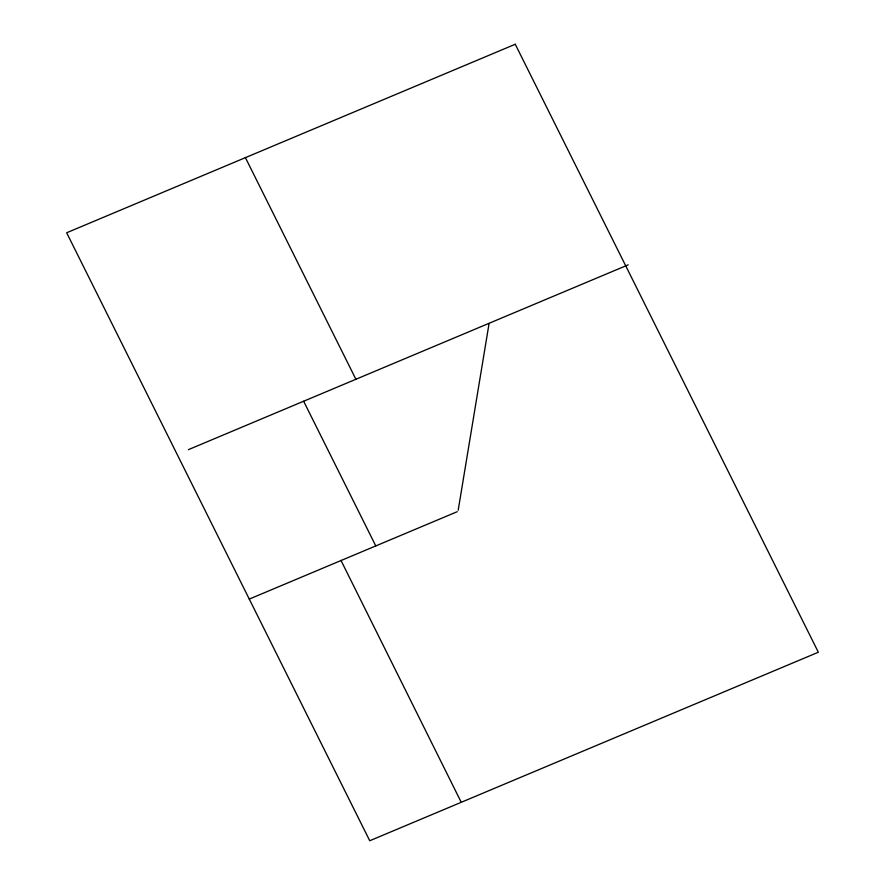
<?xml version="1.0" encoding="UTF-8"?>
<svg xmlns="http://www.w3.org/2000/svg" width="885" height="885" viewBox="0 0 885 885"><rect width="100%" height="100%" fill="white"/><g stroke="black" fill="none" stroke-linecap="round" stroke-linejoin="round"><path stroke-width="1.33" d="M458.187 510.258L489.084 323.467M188.416 449.657L628.217 264.825M249.271 599.09L457.202 511.707M245.344 157.519L355.969 379.411M303.644 401.237L375.782 545.923M340.968 560.36L460.831 801.456M515.258 44.25L66.663 232.766L369.742 840.75L818.337 652.234L515.258 44.25"/></g></svg>
